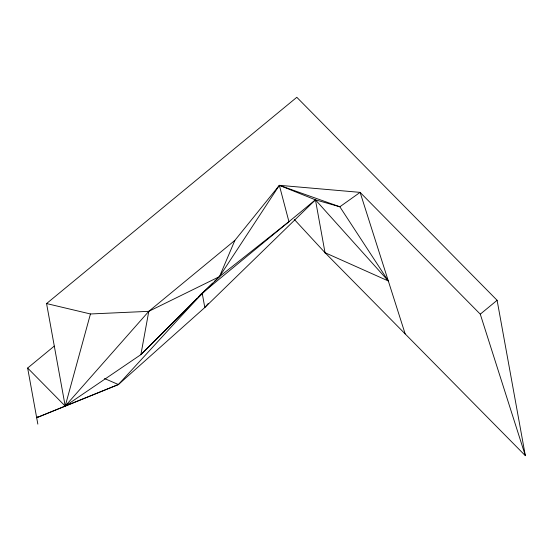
<?xml version="1.0" encoding="UTF-8"?>
<svg xmlns="http://www.w3.org/2000/svg" width="553" height="553" viewBox="0 0 553 553"><rect width="100%" height="100%" fill="white"/><g stroke="black" fill="none" stroke-linecap="round" stroke-linejoin="round"><path stroke-width="0.83" d="M294.431 219.569L325.053 252.707L525.35 455.7L480.281 314.166L360.107 192.368L279.348 185.317L234.88 240.375L148.792 311.332L140.884 354.639L65.206 406.102L36.678 417.709L38.012 416.609M325.053 252.707L388.317 280.965L339.846 206.781L279.348 185.317L288.942 221.684L219.493 276.611L148.792 311.332L90.45 313.973L65.206 406.102L27.65 368.042L54.27 346.095M234.88 240.375L219.493 276.611L140.884 354.639L197.338 298.053M208.149 303.597L204.804 307.523L118.397 384.542L36.678 417.709M148.792 311.332L65.206 406.102L46.57 303.562L296.809 97.3L497.106 300.293L525.35 455.7M67.832 403.939L65.206 406.102L118.397 384.542L202.198 293.187L212.698 283.122M198.555 296.837L202.198 293.187L204.804 307.523L315.445 199.833L339.846 206.781L360.107 192.368L405.169 333.901M214.55 281.346L219.493 276.611L279.348 185.317L315.445 199.833L388.317 280.965M200.207 294.825L315.445 199.833L325.081 252.998M480.281 314.166L497.106 300.293M46.57 303.562L90.45 313.973M104.531 378.535L118.397 384.542M27.65 368.042L37.839 424.116"/></g></svg>
